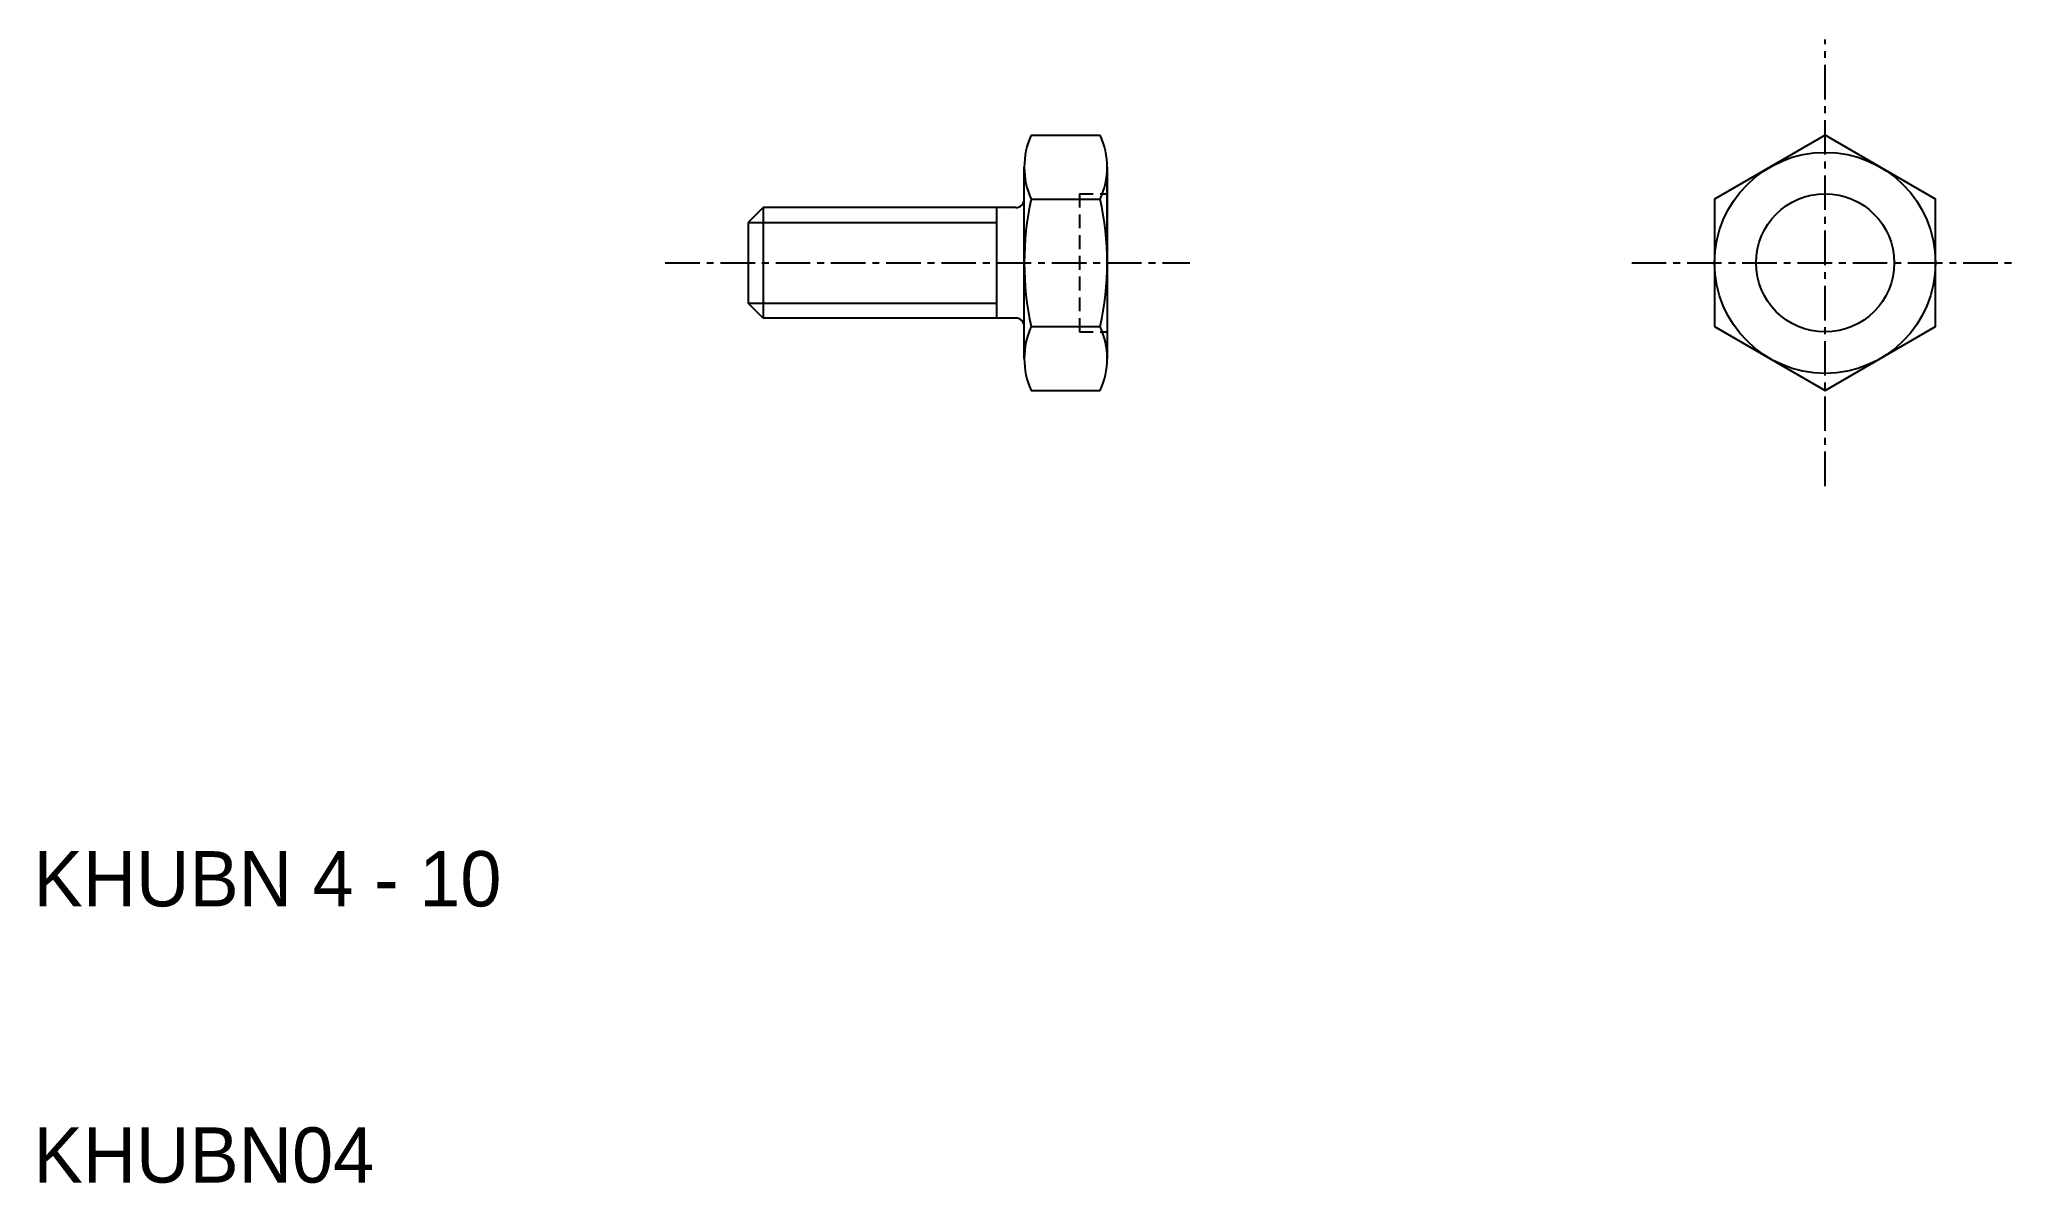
# Model space of a CAD drawing. Extents: x 15.4 to 87.1, y 77.8 to 119.2.
import ezdxf

# ---------------------------------------------------------------- set-up
doc = ezdxf.new("R2010")
doc.units = 0
doc.linetypes.add('CENTER', pattern=[2, 1.25, -0.25, 0.25, -0.25])
doc.linetypes.add('DASHED', pattern=[0.75, 0.5, -0.25])
doc.layers.get('0').update_dxf_attribs({"linetype": 'CONTINUOUS'})
doc.layers.add('CENTER', color=1, linetype='CENTER')

msp = doc.modelspace()

# ---------------------------------------------------------------- linework, layer by layer
at = {"color": 7, "linetype": 'CONTINUOUS'}
for p, q in [((51.317, 115.743), (53.817, 115.743)), ((51.067, 107.66), (51.067, 114.589)), ((54.067, 111.125), (54.067, 114.589)), ((54.067, 114.589), (54.067, 107.66)), ((51.317, 113.434), (53.817, 113.434)), ((41.609, 113.125), (41.067, 112.583)), ((41.067, 112.583), (41.067, 109.666)), ((50.767, 113.125), (41.609, 113.125)), ((41.609, 113.125), (41.609, 109.125)), ((50.067, 113.125), (50.067, 109.125)), ((54.067, 111.125), (54.067, 107.66)), ((41.609, 109.125), (41.067, 109.666)), ((50.767, 109.125), (41.609, 109.125)), ((51.317, 108.815), (53.817, 108.815)), ((51.317, 106.506), (53.817, 106.506))]:
    msp.add_line(p, q, dxfattribs=at)
at = {"color": 3, "linetype": 'DASHED'}
for p, q in [((53.067, 113.625), (54.067, 113.625)), ((53.067, 113.625), (53.067, 108.625)), ((53.067, 108.625), (54.067, 108.625))]:
    msp.add_line(p, q, dxfattribs=at)
at = {"color": 3, "linetype": 'CONTINUOUS'}
for p, q in [((41.067, 112.583), (50.067, 112.583)), ((41.067, 109.666), (50.067, 109.666))]:
    msp.add_line(p, q, dxfattribs=at)
at = {"color": 7, "linetype": 'CONTINUOUS'}
msp.add_lwpolyline([(76.067, 108.815), (80.067, 106.506), (84.067, 108.815), (84.067, 113.434), (80.067, 115.743), (76.067, 113.434)], close=True, dxfattribs=at)
for radius in [4, 2.5]:
    msp.add_circle((80.067, 111.125), radius, dxfattribs=at)
at = {"linetype": 'CONTINUOUS'}
for centre, radius, start, end in [((53.859, 114.589), 2.792, 155.5673, 204.4327), ((51.276, 114.589), 2.792, 335.5673, 24.4327), ((61.859, 111.125), 10.792, 167.64322, 192.35678), ((43.276, 111.125), 10.792, 347.64322, 12.35678), ((53.859, 107.66), 2.792, 155.5673, 204.4327), ((51.276, 107.66), 2.792, 335.5673, 24.4327)]:
    msp.add_arc(centre, radius, start, end, dxfattribs=at)
at = {"color": 7, "linetype": 'CONTINUOUS'}
for centre, start, end in [((50.767, 113.425), 270, 0), ((50.767, 108.825), 0, 90)]:
    msp.add_arc(centre, 0.3, start, end, dxfattribs=at)
at = {"layer": 'CENTER', "color": 1, "linetype": 'CENTER'}
for p, q in [((80.067, 103.042), (80.067, 119.207)), ((38.067, 111.125), (57.067, 111.125)), ((73.067, 111.125), (87.067, 111.125))]:
    msp.add_line(p, q, dxfattribs=at)

# ---------------------------------------------------------------- texts
at = {"color": 7, "linetype": 'CONTINUOUS'}
for s, p in [('KHUBN 4 - 10', (15.19, 87.827)), ('KHUBN04', (15.19, 77.827))]:
    msp.add_text(s, height=2, dxfattribs=at).set_placement(p)

doc.saveas('drawing.dxf')
